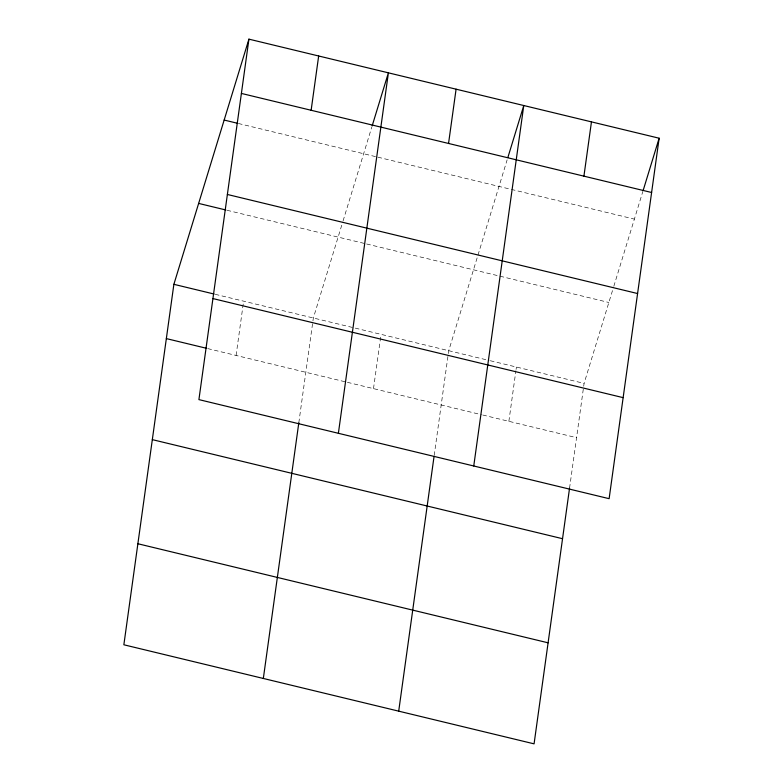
<?xml version="1.0" encoding="UTF-8"?>
<svg xmlns="http://www.w3.org/2000/svg" width="783" height="783" viewBox="0 0 783 783"><rect width="100%" height="100%" fill="white"/><g stroke="black" fill="none" stroke-linecap="round" stroke-linejoin="round"><path stroke-width="0.59" stroke-dasharray="3.92 2.94" d="M236.084 355.443L243.611 301.161M298.812 422.8L313.347 317.996L342.719 222.049M373.501 388.622L381.037 334.351M434.183 455.491L448.718 350.696L507.139 159.849M508.872 421.323L515.909 370.662M516.075 369.449L516.408 367.041M569.554 488.191L584.089 383.386L613.461 287.43M343.081 220.884L371.768 127.159M613.823 286.275L642.863 191.385M238.345 123.479L376.692 156.894M377.886 157.177L634.377 219.123M227.011 210.265L365.426 243.689M366.62 243.983L608.861 302.483M215.247 294.31L489.091 360.444M490.285 360.728L584.089 383.386M207.71 348.592L346.194 382.035M347.378 382.319L481.565 414.726M482.749 415.01L576.562 437.668"/><path stroke-width="1.17" d="M248.925 39.15L198.911 399.614L609.125 498.683L659.139 138.219L248.925 39.15L173.875 284.317L123.861 644.781L534.075 743.85L569.554 488.191M311.135 110.276L318.661 55.994M263.333 678.46L298.812 422.8M338.383 433.293L388.397 72.829L372.121 126.004M448.551 143.455L456.088 89.184M398.704 711.16L434.017 456.695M473.754 465.993L523.768 105.529L507.854 157.54M583.922 176.155L591.459 121.874M643.225 190.23L659.139 138.219M241.399 93.431L651.613 192.501M224.163 120.053L237.161 123.195M227.373 194.468L637.587 293.537M198.647 203.414L225.827 209.981M173.875 284.317L214.062 294.026M212.927 298.577L623.141 397.647M166.348 338.599L206.536 348.298M152.323 439.635L562.537 538.704M137.877 543.745L548.09 642.814"/></g></svg>
